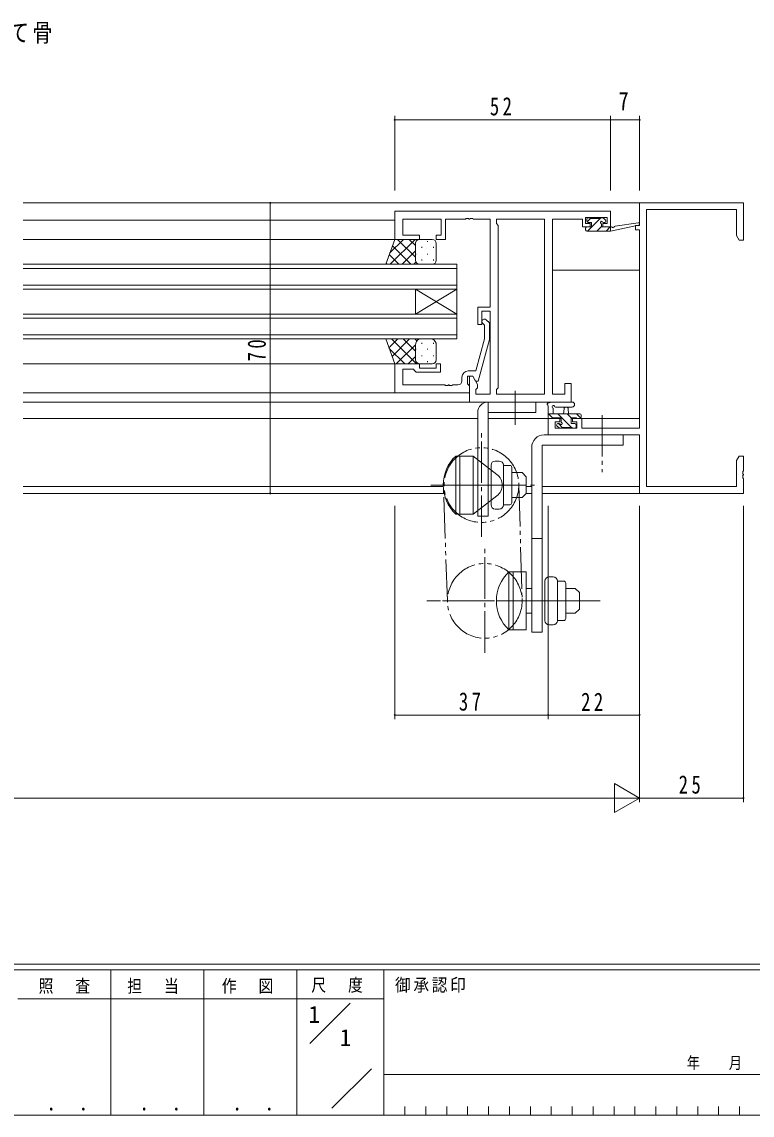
# Model space of a CAD drawing. Units: millimetres on the paper. Extents: x -397 to 397, y -282 to 282.
# Drawn here: x 122.2 to 298.2, y -282.1 to -18.7 of the extents above; entities that cross this region are included whole.
import ezdxf
from ezdxf.enums import TextEntityAlignment as Align

# ---------------------------------------------------------------- set-up
doc = ezdxf.new("R2010")
doc.units = ezdxf.units.MM
doc.linetypes.add('USER2', pattern=[13, 10, -1, 1, -1])
doc.linetypes.add('USER3', pattern=[15, 10, -1, 1, -1, 1, -1])
for name, color, linetype, lineweight in [('0-1_YKK_ZWAK', 7, 'Continuous', 18), ('0-3_YKK_11', 7, 'Continuous', 18), ('0-4_YKK_12', 2, 'Continuous', 18), ('0-5_YKK_13', 4, 'Continuous', 18), ('0-6_YKK_D', 6, 'Continuous', 18)]:
    doc.layers.add(name, color=color, linetype=linetype, lineweight=lineweight)
doc.layers.add('0-2_USER1', color=7, linetype='Continuous')
doc.styles.add('ＭＳ ゴシック', font='')
doc.styles.get('ＭＳ ゴシック').set_extended_font_data('MS Gothic')

msp = doc.modelspace()

# ---------------------------------------------------------------- linework, layer by layer
at = {"layer": '0-1_YKK_ZWAK'}
for p, q in [((376.092, -245.7), (-393.908, -245.7)), ((338.292, -247.1), (-393.908, -247.1)), ((143.692, -247.1), (143.692, -282.1)), ((166.092, -247.1), (166.092, -282.1)), ((188.492, -247.1), (188.492, -282.1)), ((209.492, -247.1), (209.492, -282.1)), ((189.476, -254.099), (121.292, -254.099)), ((189.476, -254.099), (209.492, -254.099)), ((191.662, -264.836), (201.355, -255.143)), ((196.964, -280.445), (206.488, -270.921)), ((209.492, -272.3), (310.291, -272.3)), ((214.532, -280), (214.532, -282.1)), ((219.572, -280), (219.572, -282.1)), ((224.612, -280), (224.612, -282.1)), ((229.652, -280), (229.652, -282.1)), ((234.692, -280), (234.692, -282.1)), ((239.732, -280), (239.732, -282.1)), ((244.772, -280), (244.772, -282.1)), ((249.812, -280), (249.812, -282.1)), ((254.852, -280), (254.852, -282.1)), ((259.892, -280), (259.892, -282.1)), ((264.932, -280), (264.932, -282.1)), ((269.972, -280), (269.972, -282.1)), ((275.012, -280), (275.012, -282.1)), ((280.052, -280), (280.052, -282.1)), ((285.092, -280), (285.092, -282.1)), ((290.132, -280), (290.132, -282.1)), ((295.172, -280), (295.172, -282.1)), ((-393.908, -282.1), (338.292, -282.1))]:
    msp.add_line(p, q, dxfattribs=at)
at = {"layer": '0-3_YKK_11'}
for p, q in [((271.092, -62.3), (271.092, -67.8)), ((296.092, -62.3), (271.092, -62.3)), ((296.092, -71.3), (296.092, -62.3)), ((212.092, -64.3), (212.092, -71.1)), ((264.092, -64.3), (212.092, -64.3)), ((258.092, -65.8), (263.292, -65.8)), ((258.092, -67.3), (258.092, -65.8)), ((263.292, -65.8), (263.292, -67.3)), ((264.092, -68.1), (264.092, -64.3)), ((272.722, -63.93), (294.462, -63.93)), ((272.722, -130.67), (272.722, -63.93)), ((294.462, -63.93), (294.462, -70.209)), ((214.022, -70.1), (214.022, -66.23)), ((214.022, -66.23), (223.292, -66.23)), ((223.292, -66.23), (223.292, -70.1)), ((224.292, -66.23), (229.134, -66.23)), ((224.292, -71.1), (224.292, -66.23)), ((229.134, -66.23), (229.317, -66.11)), ((229.317, -66.11), (229.867, -66.11)), ((229.867, -66.11), (230.05, -66.23)), ((230.05, -66.23), (230.134, -66.23)), ((230.134, -66.23), (230.317, -66.11)), ((230.317, -66.11), (230.867, -66.11)), ((230.867, -66.11), (231.05, -66.23)), ((231.05, -66.23), (235.092, -66.23)), ((235.092, -66.23), (235.092, -87.4)), ((236.592, -66.23), (236.592, -67.3)), ((248.162, -66.23), (236.592, -66.23)), ((236.592, -67.3), (237.022, -67.73)), ((237.022, -67.73), (237.022, -106.87)), ((248.162, -108.37), (248.162, -66.23)), ((248.162, -108.37), (248.162, -66.23)), ((250.092, -66.23), (257.292, -66.23)), ((250.092, -108.37), (250.092, -66.23)), ((257.292, -66.23), (257.292, -67.03)), ((257.292, -67.03), (257.292, -68.1)), ((257.292, -68.1), (259.192, -68.1)), ((259.192, -67.3), (258.092, -67.3)), ((259.192, -68.1), (259.192, -67.3)), ((262.192, -67.3), (262.192, -68.1)), ((263.292, -67.3), (262.192, -67.3)), ((262.192, -68.1), (264.092, -68.1)), ((270.092, -67.8), (270.092, -68.8)), ((271.092, -67.8), (270.092, -67.8)), ((212.092, -71.1), (218.092, -71.1)), ((218.092, -70.1), (214.022, -70.1)), ((218.092, -71.1), (218.092, -70.1)), ((222.092, -70.1), (222.092, -71.1)), ((223.292, -70.1), (222.092, -70.1)), ((222.092, -71.1), (224.292, -71.1)), ((270.092, -68.8), (271.092, -68.8)), ((271.092, -68.8), (271.092, -116.57)), ((294.462, -70.209), (295.092, -71.3)), ((295.092, -71.3), (296.092, -71.3)), ((235.092, -87.4), (232.092, -87.4)), ((232.092, -87.4), (232.092, -91.6)), ((233.092, -88.4), (235.092, -88.4)), ((233.092, -91.6), (233.092, -88.4)), ((235.092, -88.4), (235.092, -108.37)), ((232.092, -91.6), (233.092, -91.6)), ((233.692, -91.749), (233.268, -91.324)), ((233.692, -95.039), (233.692, -91.749)), ((234.116, -90.476), (234.892, -91.251)), ((234.892, -91.251), (234.892, -95.197)), ((231.612, -102.8), (233.692, -95.039)), ((234.892, -95.197), (232.185, -105.3)), ((212.092, -101.1), (218.092, -101.1)), ((212.092, -108.1), (212.092, -101.1)), ((214.022, -102.4), (214.022, -106.17)), ((216.592, -102.4), (214.022, -102.4)), ((216.792, -102.6), (216.592, -102.4)), ((217.292, -103.1), (216.792, -102.6)), ((218.092, -101.1), (218.092, -102.1)), ((218.092, -102.1), (222.092, -102.1)), ((222.092, -101.1), (223.092, -101.1)), ((222.092, -102.1), (222.092, -101.1)), ((223.092, -101.1), (223.092, -103.1)), ((223.092, -103.1), (217.292, -103.1)), ((228.292, -105.17), (228.292, -104.3)), ((229.592, -104.1), (229.592, -105.9)), ((230.892, -104.1), (229.592, -104.1)), ((229.792, -102.8), (231.612, -102.8)), ((230.892, -104.1), (230.092, -104.1)), ((230.092, -104.1), (230.092, -110.3)), ((231.585, -105.3), (230.892, -104.1)), ((232.022, -106.057), (230.892, -104.1)), ((232.185, -105.3), (231.585, -105.3)), ((214.022, -106.17), (224.134, -106.17)), ((224.134, -106.17), (224.317, -106.29)), ((224.317, -106.29), (224.867, -106.29)), ((224.867, -106.29), (225.05, -106.17)), ((225.05, -106.17), (225.134, -106.17)), ((225.134, -106.17), (225.317, -106.29)), ((225.317, -106.29), (225.867, -106.29)), ((225.867, -106.29), (226.05, -106.17)), ((226.05, -106.17), (227.292, -106.17)), ((229.592, -105.9), (229.792, -106.1)), ((229.792, -106.1), (230.092, -106.4)), ((230.092, -106.4), (230.092, -108.1)), ((231.592, -107.3), (232.022, -106.87)), ((231.592, -108.37), (231.592, -107.3)), ((232.022, -106.87), (232.022, -106.057)), ((237.022, -106.87), (236.592, -107.3)), ((236.592, -107.3), (236.592, -108.37)), ((254.592, -105.8), (253.092, -105.8)), ((253.092, -105.8), (253.092, -108.37)), ((254.592, -110.3), (254.592, -105.8)), ((230.092, -108.1), (212.092, -108.1)), ((230.092, -110.3), (254.592, -110.3)), ((235.092, -108.37), (231.592, -108.37)), ((236.592, -108.37), (248.162, -108.37)), ((253.092, -108.37), (250.092, -108.37)), ((249.092, -114.3), (249.092, -118.2)), ((251.892, -114.3), (249.092, -114.3)), ((250.722, -115.1), (251.892, -115.1)), ((250.722, -116.57), (250.722, -115.1)), ((251.892, -115.1), (251.892, -114.3)), ((254.892, -114.3), (254.892, -115.1)), ((257.192, -114.3), (254.892, -114.3)), ((254.892, -115.1), (255.992, -115.1)), ((255.992, -115.1), (255.992, -116.57)), ((257.192, -116.57), (257.192, -114.3)), ((249.092, -118.2), (271.092, -118.2)), ((255.992, -116.57), (250.722, -116.57)), ((271.092, -116.57), (257.192, -116.57)), ((271.092, -118.2), (271.092, -132.3)), ((295.092, -123.3), (294.462, -124.391)), ((296.092, -123.3), (295.092, -123.3)), ((296.092, -126.842), (296.092, -123.3)), ((294.462, -124.391), (294.462, -130.67)), ((295.972, -127.025), (296.092, -126.842)), ((295.972, -127.575), (295.972, -127.025)), ((296.092, -127.758), (295.972, -127.575)), ((295.972, -128.025), (296.092, -127.842)), ((295.972, -128.575), (295.972, -128.025)), ((296.092, -128.758), (295.972, -128.575)), ((296.092, -127.842), (296.092, -127.758)), ((296.092, -132.3), (296.092, -128.758)), ((294.462, -130.67), (272.722, -130.67)), ((271.092, -132.3), (296.092, -132.3))]:
    msp.add_line(p, q, dxfattribs=at)
for centre, radius, start, end in [((233.692, -90.9), 0.6, 44.99999, 225.00001), ((227.292, -105.17), 1, 270.00001, 359.99999), ((229.792, -104.3), 1.5, 90.00001, 179.99999)]:
    msp.add_arc(centre, radius, start, end, dxfattribs=at)
at = {"layer": '0-4_YKK_12'}
for p, q in [((122.592, -62.3), (271.392, -62.3)), ((122.592, -66.5), (212.092, -66.5)), ((212.592, -71.1), (122.592, -71.1)), ((227.092, -77.1), (122.592, -77.1)), ((122.592, -78.1), (227.092, -78.1)), ((227.092, -83.1), (227.092, -77.1)), ((271.092, -78.5), (250.092, -78.5)), ((227.092, -82.1), (122.592, -82.1)), ((122.592, -83.1), (227.092, -83.1)), ((217.092, -83.1), (217.092, -89.1)), ((227.092, -89.1), (217.092, -83.1)), ((227.092, -83.1), (217.092, -89.1)), ((227.092, -83.1), (227.092, -89.1)), ((227.092, -89.1), (122.592, -89.1)), ((227.092, -95.1), (227.092, -89.1)), ((122.592, -90.1), (227.092, -90.1)), ((227.092, -94.1), (122.592, -94.1)), ((122.592, -95.1), (227.092, -95.1)), ((122.592, -101.1), (212.592, -101.1)), ((122.592, -108.1), (212.392, -108.1)), ((122.592, -110.3), (230.392, -110.3)), ((122.592, -110.3), (230.392, -110.3)), ((122.592, -114.3), (232.092, -114.3)), ((234.592, -114.3), (252.192, -114.3)), ((271.092, -114.3), (254.592, -114.3)), ((122.592, -130.67), (223.799, -130.67)), ((243.792, -130.67), (245.092, -130.67)), ((247.592, -130.67), (271.092, -130.67)), ((122.592, -132.3), (224.001, -132.3)), ((243.792, -132.3), (245.092, -132.3)), ((247.592, -132.3), (271.392, -132.3))]:
    msp.add_line(p, q, dxfattribs=at)
at = {"layer": '0-5_YKK_13'}
for p, q in [((258.092, -68.8), (258.092, -68.4)), ((258.392, -66.7), (258.392, -66.2)), ((258.392, -68.1), (259.492, -68.1)), ((259.377, -66.026), (258.485, -66.918)), ((261.748, -65.9), (258.548, -69.1)), ((258.692, -65.9), (259.192, -65.9)), ((259.492, -67), (258.692, -67)), ((259.392, -66.1), (261.392, -66.1)), ((259.492, -68.1), (259.492, -67)), ((261.892, -68.002), (260.793, -69.1)), ((261.592, -65.9), (262.192, -65.9)), ((261.892, -67.461), (261.892, -68.1)), ((261.892, -68.1), (264.09, -68.1)), ((262.692, -67), (262.353, -67)), ((262.404, -65.988), (262.904, -66.488)), ((264.038, -68.1), (263.038, -69.1)), ((264.09, -69.1), (270.851, -67.694)), ((264.09, -68.1), (264.177, -68.086)), ((264.09, -69.1), (264.09, -68.1)), ((265.204, -67.927), (270.746, -67.103)), ((209.949, -77.1), (212.092, -71.1)), ((210.926, -74.364), (214.19, -71.1)), ((211.019, -77.1), (217.019, -71.1)), ((212.092, -71.1), (218.092, -71.1)), ((217.092, -75.421), (212.771, -71.1)), ((217.092, -72.593), (215.599, -71.1)), ((221.092, -71.1), (218.092, -71.1)), ((258.392, -69.1), (264.09, -69.1)), ((215.942, -77.1), (211.526, -72.684)), ((217.092, -72.1), (217.092, -76.1)), ((218.597, -72.935), (218.597, -73.135)), ((220.012, -71.52), (220.012, -71.72)), ((221.427, -72.935), (221.427, -73.135)), ((222.092, -76.1), (222.092, -72.1)), ((213.114, -77.1), (210.782, -74.768)), ((213.847, -77.1), (217.092, -73.855)), ((217.182, -74.55), (217.182, -74.75)), ((218.597, -75.965), (218.597, -76.165)), ((220.012, -74.55), (220.012, -74.75)), ((221.427, -75.965), (221.427, -76.165)), ((218.092, -77.1), (209.949, -77.1)), ((210.285, -77.1), (210.037, -76.852)), ((216.676, -77.1), (217.208, -76.568)), ((218.092, -77.1), (221.092, -77.1)), ((209.949, -95.1), (212.092, -101.1)), ((218.092, -95.1), (209.949, -95.1)), ((209.96, -95.13), (209.989, -95.1)), ((210.704, -97.214), (212.818, -95.1)), ((214.486, -101.1), (210.762, -97.375)), ((217.315, -101.1), (211.315, -95.1)), ((211.448, -99.298), (215.646, -95.1)), ((212.475, -101.1), (217.092, -96.483)), ((217.092, -98.049), (214.143, -95.1)), ((217.438, -95.566), (216.972, -95.1)), ((217.092, -100.1), (217.092, -96.6)), ((217.182, -97.65), (217.182, -97.45)), ((218.092, -95.1), (221.092, -95.1)), ((218.597, -96.235), (218.597, -96.035)), ((220.012, -97.65), (220.012, -97.45)), ((221.427, -96.235), (221.427, -96.035)), ((222.092, -96.6), (222.092, -100.1)), ((215.303, -101.1), (217.092, -99.311)), ((218.597, -99.265), (218.597, -99.065)), ((221.427, -99.265), (221.427, -99.065)), ((212.092, -101.1), (218.092, -101.1)), ((217.182, -100.515), (217.182, -100.48)), ((221.092, -101.1), (218.092, -101.1)), ((220.012, -100.68), (220.012, -100.48)), ((234.592, -110.3), (246.092, -110.3)), ((234.592, -137.8), (234.592, -110.3)), ((246.092, -110.3), (246.092, -112.8)), ((254.82, -110.3), (249.657, -110.3)), ((232.092, -112.8), (232.092, -137.8)), ((246.092, -112.8), (234.592, -112.8)), ((249.092, -114), (249.092, -111.32)), ((249.092, -113.1), (256.692, -113.1)), ((250.185, -114.15), (249.135, -113.1)), ((250.292, -111.92), (250.292, -113.1)), ((254.82, -111.5), (250.859, -111.503)), ((254.68, -116.4), (251.38, -113.1)), ((252.792, -113.1), (252.894, -111.956)), ((254.625, -114.1), (253.625, -113.1)), ((253.992, -113.1), (253.89, -111.956)), ((256.94, -114.169), (255.87, -113.1)), ((249.992, -114.3), (249.392, -114.3)), ((252.192, -114.1), (250.192, -114.1)), ((251.392, -115.5), (251.731, -115.5)), ((252.602, -116.567), (251.535, -115.5)), ((252.192, -115.039), (252.192, -114.1)), ((254.592, -114.1), (254.592, -115.5)), ((255.892, -114.1), (254.592, -114.1)), ((254.592, -115.5), (255.492, -115.5)), ((255.792, -115.8), (255.792, -116.3)), ((256.692, -114.3), (256.092, -114.3)), ((256.992, -113.4), (256.992, -114)), ((267.092, -118.2), (248.092, -118.2)), ((251.68, -116.512), (251.18, -116.012)), ((252.492, -116.6), (251.892, -116.6)), ((254.792, -116.4), (252.692, -116.4)), ((255.492, -116.6), (254.992, -116.6)), ((267.092, -118.2), (267.092, -120.7)), ((267.092, -120.7), (247.592, -120.7)), ((247.592, -165.7), (247.592, -120.7)), ((226.792, -123.3), (227.792, -123.3)), ((226.792, -123.3), (226.792, -137.3)), ((227.792, -123.3), (230.992, -123.3)), ((227.792, -137.3), (227.792, -123.3)), ((227.792, -123.3), (227.792, -137.3)), ((236.728, -127.727), (230.992, -123.3)), ((230.992, -123.3), (230.992, -137.3)), ((245.092, -121.2), (245.092, -165.7)), ((230.992, -127.597), (230.992, -124.847)), ((235.292, -125.526), (235.292, -135.074)), ((237.292, -124.526), (236.292, -124.526)), ((238.292, -125.526), (238.292, -126.913)), ((238.292, -125.55), (239.792, -125.55)), ((240.292, -126.05), (240.292, -134.55)), ((238.292, -133.687), (238.292, -126.913)), ((240.292, -127.3), (242.792, -127.3)), ((242.792, -127.3), (243.792, -128.3)), ((243.792, -128.3), (243.792, -132.3)), ((238.045, -130.3), (229.44, -130.3)), ((236.728, -132.873), (230.992, -137.3)), ((238.292, -133.687), (238.292, -135.074)), ((237.292, -136.074), (236.292, -136.074)), ((238.292, -135.05), (239.792, -135.05)), ((232.092, -137.8), (234.592, -137.8)), ((245.092, -143.2), (247.592, -143.2)), ((239.592, -151.2), (240.592, -151.2)), ((239.592, -151.2), (239.592, -165.2)), ((243.792, -151.2), (240.592, -151.2)), ((240.592, -165.2), (240.592, -151.2)), ((240.592, -151.2), (240.592, -165.2)), ((243.792, -165.2), (243.792, -151.2)), ((243.792, -155.497), (243.792, -152.747)), ((250.292, -152.426), (249.292, -152.426)), ((243.792, -155.2), (245.092, -155.2)), ((248.292, -153.426), (248.292, -162.974)), ((251.292, -153.426), (251.292, -154.813)), ((251.292, -153.45), (252.792, -153.45)), ((251.292, -161.587), (251.292, -154.813)), ((253.292, -153.95), (253.292, -162.45)), ((253.292, -155.2), (255.592, -155.2)), ((255.592, -155.2), (256.592, -156.2)), ((256.592, -156.2), (256.592, -160.2)), ((252.447, -158.2), (239.931, -158.2)), ((255.592, -161.2), (256.592, -160.2)), ((243.792, -161.2), (245.092, -161.2)), ((245.092, -163.653), (245.092, -160.903)), ((251.292, -161.587), (251.292, -162.974)), ((251.292, -162.95), (252.792, -162.95)), ((253.292, -161.2), (255.592, -161.2)), ((247.592, -165.7), (245.092, -165.7)), ((250.292, -163.974), (249.292, -163.974))]:
    msp.add_line(p, q, dxfattribs=at)
at = {"layer": '0-5_YKK_13', "linetype": 'USER2'}
for p, q in [((241.092, -107.579), (241.092, -115.793)), ((262.092, -113.443), (262.092, -127.184)), ((232.992, -142.8), (232.992, -117.8)), ((220.792, -130.3), (246.149, -130.3)), ((233.792, -170.7), (233.792, -145.7)), ((261.592, -158.2), (219.792, -158.2)), ((260.113, -158.2), (220.103, -158.2))]:
    msp.add_line(p, q, dxfattribs=at)
at = {"layer": '0-5_YKK_13', "linetype": 'USER3'}
for p, q in [((224.792, -158.2), (223.792, -130.3)), ((241.992, -130.3), (242.792, -158.2))]:
    msp.add_line(p, q, dxfattribs=at)
at = {"layer": '0-5_YKK_13'}
for points in [[(240.292, -133.3), (242.792, -133.3), (243.792, -132.3)], [(226.792, -137.3), (227.792, -137.3), (230.992, -137.3)], [(239.592, -165.2), (240.592, -165.2), (243.792, -165.2)]]:
    msp.add_lwpolyline(points, dxfattribs=at)
at = {"layer": '0-5_YKK_13', "linetype": 'USER3'}
for centre in [(232.992, -130.3), (233.792, -158.2)]:
    msp.add_circle(centre, 9, dxfattribs=at)
at = {"layer": '0-5_YKK_13'}
for centre, radius, start, end in [((258.392, -68.4), 0.3, 90, 180), ((258.692, -66.2), 0.3, 90, 180), ((258.692, -66.7), 0.3, 180, 270), ((259.192, -66.1), 0.2, 0, 90), ((261.592, -66.1), 0.2, 90, 180), ((261.892, -67), 0.25, 33.05573, 236.94427), ((261.592, -67.461), 0.3, 0, 56.94427), ((262.353, -66.7), 0.3, 213.05573, 270), ((262.192, -66.2), 0.3, 45, 90), ((262.692, -66.7), 0.3, 270, 45), ((264.225, -68.382), 0.3, 39.19754, 99.19754), ((264.69, -68.003), 0.3, 219.19754, 338.44936), ((265.248, -68.223), 0.3, 98.44936, 158.44936), ((270.79, -67.4), 0.3, 281.74981, 98.44936), ((218.092, -72.1), 1, 90.0001, 180.0001), ((221.092, -72.1), 1, 0.0001, 90.0001), ((258.392, -68.8), 0.3, 180, 270), ((218.092, -76.1), 1, 180.0001, 270.0001), ((221.092, -76.1), 1, 270.0001, 0.0001), ((218.624, -96.538), 1.534, 110.30864, 182.31157), ((220.56, -96.538), 1.534, 357.6883, 69.69119), ((218.092, -100.1), 1, 179.9999, 269.9999), ((221.092, -100.1), 1, 269.9999, 359.9999), ((234.592, -112.8), 2.5, 90, 180), ((249.092, -110.8), 0.3, 79.47122, 240), ((249.201, -110.21), 0.3, 259.47122, 319.47122), ((249.657, -110.6), 0.3, 90, 139.47122), ((254.819, -110.9), 0.6, 270.04023, 90.04023), ((248.792, -111.32), 0.3, 0, 60), ((250.292, -111.4), 0.3, 19.18976, 240), ((249.992, -111.92), 0.3, 0, 60), ((250.858, -111.203), 0.3, 199.18976, 270.04023), ((253.392, -112), 0.5, 5.09207, 174.90793), ((256.692, -113.4), 0.3, 0, 90), ((249.392, -114), 0.3, 180, 270), ((249.992, -114.1), 0.2, 270, 0), ((251.392, -115.8), 0.3, 90, 225), ((251.731, -115.8), 0.3, 33.05573, 90), ((252.192, -115.5), 0.25, 213.05573, 56.94427), ((252.492, -115.039), 0.3, 180, 236.94427), ((255.492, -115.8), 0.3, 0, 90), ((256.092, -114.1), 0.2, 180, 270), ((256.692, -114), 0.3, 270, 0), ((248.092, -121.2), 3, 90, 180), ((251.892, -116.3), 0.3, 225, 270), ((252.492, -116.4), 0.2, 270, 0), ((254.992, -116.4), 0.2, 180, 270), ((255.492, -116.3), 0.3, 270, 0), ((233.458, -130.3), 9.667, 133.60284, 226.39716), ((236.292, -125.526), 1, 90, 180), ((237.292, -125.526), 1, 0, 90), ((239.792, -126.05), 0.5, 0, 90), ((234.742, -130.3), 3.25, 307.66316, 52.33684), ((236.292, -135.074), 1, 180, 270), ((237.292, -135.074), 1, 270, 0), ((239.792, -134.55), 0.5, 270, 0), ((246.258, -158.2), 9.667, 133.60284, 226.39716), ((249.292, -153.426), 1, 90, 180), ((250.292, -153.426), 1, 0, 90), ((252.792, -153.95), 0.5, 0, 90), ((249.292, -162.974), 1, 180, 270), ((250.292, -162.974), 1, 270, 0), ((252.792, -162.45), 0.5, 270, 0)]:
    msp.add_arc(centre, radius, start, end, dxfattribs=at)
at = {"layer": '0-6_YKK_D'}
for p, q in [((212.092, -59.3), (212.092, -41.3)), ((264.092, -59.3), (264.092, -41.3)), ((264.092, -59.3), (264.092, -41.3)), ((271.092, -59.3), (271.092, -41.3)), ((264.092, -42.3), (212.092, -42.3)), ((271.092, -42.3), (264.092, -42.3)), ((209.092, -62.3), (181.092, -62.3)), ((182.092, -62.3), (182.092, -132.3)), ((209.092, -132.3), (181.092, -132.3)), ((212.092, -135.3), (212.092, -186.7)), ((249.092, -135.3), (249.092, -186.7)), ((249.092, -135.3), (249.092, -186.7)), ((271.092, -135.3), (271.092, -186.7)), ((271.092, -135.3), (271.092, -206.7)), ((271.092, -135.3), (271.092, -206.7)), ((296.092, -135.3), (296.092, -206.7)), ((249.092, -185.7), (212.092, -185.7)), ((271.092, -185.7), (249.092, -185.7)), ((265.03, -202.2), (265.03, -209.2)), ((271.092, -205.7), (265.03, -202.2)), ((264.092, -205.7), (-21.908, -205.7)), ((271.092, -205.7), (258.967, -205.7)), ((271.092, -205.7), (265.03, -209.2)), ((296.092, -205.7), (271.092, -205.7))]:
    msp.add_line(p, q, dxfattribs=at)
for centre, start, end in [((212.092, -42.3), 0, 180), ((212.092, -42.3), 180, 0), ((264.092, -42.3), 0, 180), ((264.092, -42.3), 0, 180), ((264.092, -42.3), 180, 0), ((264.092, -42.3), 180, 0), ((271.092, -42.3), 0, 180), ((271.092, -42.3), 180, 0), ((182.092, -62.3), 90, 270), ((182.092, -62.3), 270, 90), ((182.092, -132.3), 90, 270), ((182.092, -132.3), 270, 90), ((212.092, -185.7), 0, 180), ((212.092, -185.7), 180, 0), ((249.092, -185.7), 0, 180), ((249.092, -185.7), 0, 180), ((249.092, -185.7), 180, 0), ((249.092, -185.7), 180, 0), ((271.092, -185.7), 0, 180), ((271.092, -185.7), 180, 0), ((296.092, -205.7), 0, 180), ((296.092, -205.7), 180, 0)]:
    msp.add_arc(centre, 0.106, start, end, dxfattribs=at)

# ---------------------------------------------------------------- texts
at = {"layer": '0-1_YKK_ZWAK', "attachment_point": 7, "style": 'ＭＳ ゴシック'}
for s, insert, char_height in [('\\T1.24;\\W0.85;照\\~\\~査', (126.281, -252.88), 3.079), ('\\T1.24;\\W0.85;担\\~\\~当', (147.646, -252.88), 3.079), ('\\T1.24;\\W0.85;作\\~\\~図', (170.412, -252.862), 3.079), ('\\T1.24;\\W0.85;尺\\~\\~度', (192.004, -252.637), 3.079), ('\\T1.17;\\W0.9;御承認印', (212.159, -252.633), 3.079), ('\\T1.28;\\W0.8;年\\~\\~\\~月\\~\\~\\~日', (282.468, -271.269), 2.903), ('\\T1.24;\\W0.85;\\~．\\~．', (125.747, -281.046), 3.592), ('\\T1.24;\\W0.85;\\~．\\~．', (148.147, -281.046), 3.592), ('\\T1.24;\\W0.85;\\~．\\~．', (170.547, -281.046), 3.592)]:
    msp.add_mtext(s, dxfattribs=dict(at, insert=insert, char_height=char_height))
at = {"layer": '0-2_USER1', "style": 'ＭＳ ゴシック'}
for p in [(191.292, -261.099), (198.825, -266.699)]:
    msp.add_text('1', height=4.106, dxfattribs=at).set_placement(p, align=Align.BOTTOM_LEFT)
at = {"layer": '0-2_USER1', "insert": (113.588, -23.962), "char_height": 4.399, "attachment_point": 7, "style": 'ＭＳ ゴシック'}
msp.add_mtext('\\T1.17;\\W0.8;たて骨', dxfattribs=at)
at = {"layer": '0-6_YKK_D', "color": 7, "style": 'ＭＳ ゴシック', "width": 0.8}
msp.add_text('7', height=4.399, dxfattribs=at).set_placement((266.05, -41.3), align=Align.BOTTOM_LEFT)
at = {"layer": '0-6_YKK_D', "color": 7, "char_height": 4.399, "attachment_point": 7, "style": 'ＭＳ ゴシック'}
for s, insert in [('\\T1.37;\\W0.75;52', (235.01, -41.3)), ('\\T1.37;\\W0.75;37', (227.546, -184.7)), ('\\T1.37;\\W0.75;22', (256.997, -184.7)), ('\\T1.37;\\W0.75;25', (280.51, -204.7))]:
    msp.add_mtext(s, dxfattribs=dict(at, insert=insert))
at = {"layer": '0-6_YKK_D', "color": 7, "insert": (181.092, -100.492), "char_height": 4.399, "attachment_point": 7, "rotation": 90, "style": 'ＭＳ ゴシック'}
msp.add_mtext('\\T1.37;\\W0.75;70', dxfattribs=at)

doc.saveas('drawing.dxf')
